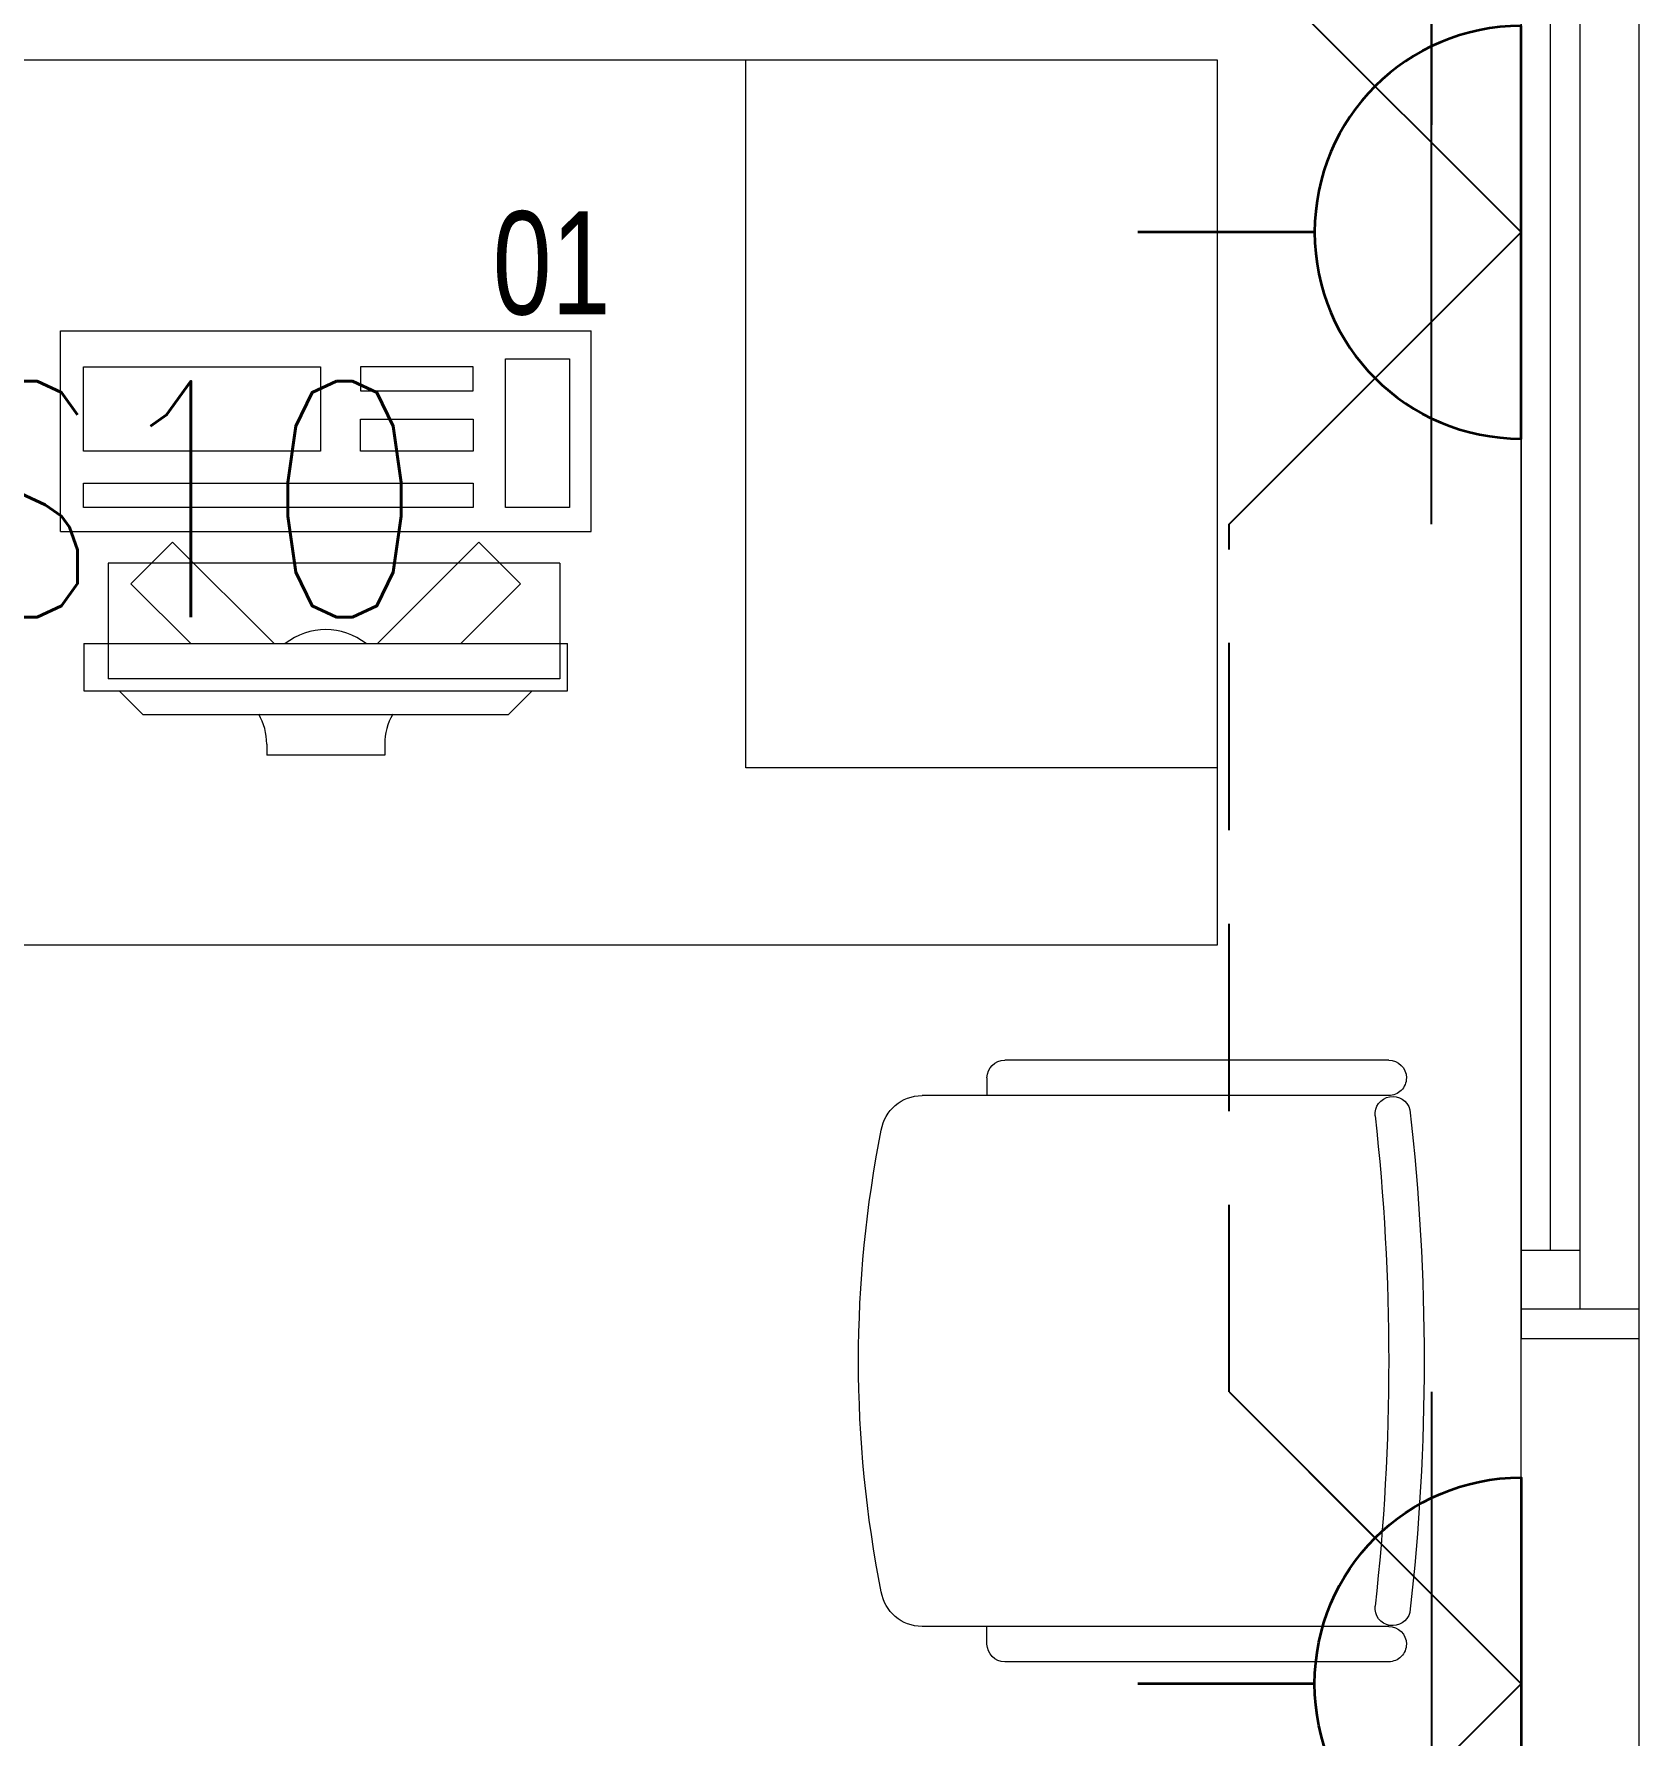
# Model space of a CAD drawing. Header units: inches. Extents: x -12418 to 57169, y -29325 to 19878.
# Drawn here: x 28189 to 29550, y -8599 to -7156 of the extents above; entities that cross this region are included whole.
import ezdxf
from ezdxf import colors
from ezdxf.entities.mleader import LeaderData, LeaderLine
from ezdxf.enums import TextEntityAlignment as Align
from ezdxf.math import Vec2, Vec3

# ---------------------------------------------------------------- set-up
doc = ezdxf.new("R2010")
doc.units = ezdxf.units.IN
doc.header["$LTSCALE"] = 25
doc.header["$MEASUREMENT"] = 0
for name, pattern in [('00-Ground Floor$0$HIDDEN', [9.525, 6.35, -3.175]), ('DASHDOT', [25.4, 12.7, -6.35, 0, -6.35]), ('HIDDEN', [9.525, 6.35, -3.175])]:
    doc.linetypes.add(name, pattern=pattern)
doc.layers.get('0').update_dxf_attribs({"color": 8})
doc.layers.get('Defpoints').update_dxf_attribs({"color": 8})
for name, color, linetype, lineweight in [('00-Ground Floor$0$72_EGR_EQP_TAG', 142, 'Continuous', 5), ('00-Ground Floor$0$Aluminum', 251, 'Continuous', 5), ('00-Ground Floor$0$LOADING', 253, 'Continuous', 5), ('00-Ground Floor$0$Walls', 251, 'Continuous', 5), ('E-LITE-CIRC', 6, 'Continuous', 25), ('E-LITE-CLNG-CNDT', 6, 'DASHDOT', 35), ('E-LITE-EXIT-NUMB', 6, 'Continuous', 25), ('E-POWR-FLOR-CNDT', 6, 'HIDDEN', 25), ('E-POWR-WALL @ 100', 4, 'Continuous', 35)]:
    doc.layers.add(name, color=color, linetype=linetype, lineweight=lineweight)
doc.styles.add('00-Ground Floor$0$X3G_ENTITY_257CFD', font='swisscl.ttf', dxfattribs={"height": 200})
doc.styles.add('DC_Simplex', font='SIMPLEX.shx', dxfattribs={"width": 0.7})

# ---------------------------------------------------------------- blocks, each defined once
blk = doc.blocks.new('00-Ground Floor$0$GF21043-P')
at = {"color": 0}
for p, q in [((0.8, 0.75), (-0.8, 0.75)), ((-0.8, 0.75), (-0.8, 0)), ((-0.8, 0), (0.8, 0))]:
    blk.add_line(p, q, dxfattribs=at)
at = {"color": 0, "linetype": '00-Ground Floor$0$HIDDEN'}
for p, q in [((-0.8, 0.6), (-0.4, 0.6)), ((-0.4, 0.6), (-0.4, 0))]:
    blk.add_line(p, q, dxfattribs=at)
blk = doc.blocks.new('00-Ground Floor$0$GF21016-P')
at = {"layer": '00-Ground Floor$0$LOADING', "extrusion": (-1.24384e-09, -1.20261e-09, -1)}
for p, q in [((0.0128, 0.0179), (0.0128, 0.4136)), ((0.4628, 0.0179), (0.4628, 0.4136)), ((-0.0022, 0.3585), (0.0128, 0.3585)), ((0.4778, 0.3585), (0.4628, 0.3585)), ((-0.0172, 0.0179), (-0.0172, 0.3435)), ((0.4928, 0.0179), (0.4928, 0.3435)), ((0.4778, 0.0029), (0.4778, 0.0029))]:
    blk.add_line(p, q, dxfattribs=at)
for centre, radius, start, end in [((-0.2378, -0.5362), 1.0036, 78.7568, 101.2432), ((-0.0478, 0.4136), 0.035, 0, 80.6557), ((-0.4278, 0.4136), 0.035, 99.3443, 180), ((0.0022, 0.3435), 0.015, 0, 90), ((-0.4778, 0.3435), 0.015, 90, 180), ((-0.0284, 0.0145), 0.015, 284.3864, 95.5209), ((-0.2378, 1.8928), 1.8749, 263.6341, 276.3659), ((-0.4471, 0.0145), 0.015, 84.4791, 255.6136), ((0.0022, 0.0179), 0.015, 270, 0), ((0.0022, 0.0179), 0.015, 180, 270), ((-0.4778, 0.0179), 0.015, 270, 0), ((-0.4778, 0.0179), 0.015, 180, 270), ((-0.2378, 1.8734), 1.8855, 263.5119, 276.4881)]:
    blk.add_arc(centre, radius, start, end, dxfattribs=at)
blk = doc.blocks.new('00-Ground Floor$0$ITCWLS1-P')
at = {"layer": '00-Ground Floor$0$LOADING'}
for p, q in [((-0.17, 0.45), (-0.17, 0)), ((-0.17, 0.45), (0, 0.45)), ((0, 0.45), (0, 0)), ((-0.2651, 0.43, 0), (-0.3051, 0.43, 0)), ((-0.3051, 0.43, 0), (-0.3051, 0.02, 0)), ((-0.2651, 0.43, 0), (-0.2651, 0.02, 0)), ((-0.1496, 0.4305), (-0.1291, 0.4305)), ((-0.1291, 0.4305), (-0.1291, 0.4089)), ((-0.197, 0.4094), (-0.295, 0.4094)), ((-0.295, 0.0264), (-0.295, 0.4094)), ((-0.197, 0.0264), (-0.197, 0.4094)), ((-0.3251, 0.38, 0), (-0.3051, 0.4, 0)), ((-0.3251, 0.38, 0), (-0.3251, 0.07, 0)), ((-0.3503, 0.275), (-0.3596, 0.275)), ((-0.3596, 0.175), (-0.3596, 0.275)), ((-0.3503, 0.175), (-0.3596, 0.175)), ((-0.3251, 0.07, 0), (-0.3051, 0.05, 0)), ((-0.3051, 0.02, 0), (-0.2651, 0.02, 0)), ((-0.197, 0.0264), (-0.295, 0.0264)), ((-0.17, 0), (0, 0))]:
    blk.add_line(p, q, dxfattribs=at)
at = {"layer": '00-Ground Floor$0$LOADING', "extrusion": (2.48281e-10, 3.18408e-10, -1)}
for p, q in [((-0.2651, 0.3395), (-0.2144, 0.3902)), ((-0.1791, 0.3548), (-0.2144, 0.3902)), ((-0.2651, 0.2688), (-0.1791, 0.3548))]:
    blk.add_line(p, q, dxfattribs=at)
at = {"layer": '00-Ground Floor$0$LOADING', "extrusion": (2.48281e-10, -3.18408e-10, -1)}
for p, q in [((-0.2651, 0.1812), (-0.1791, 0.0952)), ((-0.2651, 0.1105), (-0.2144, 0.0598)), ((-0.1791, 0.0952), (-0.2144, 0.0598))]:
    blk.add_line(p, q, dxfattribs=at)
at = {"layer": '00-Ground Floor$0$LOADING'}
for points in [[(-0.1291, 0.4089), (-0.1291, 0.1), (-0.1496, 0.1), (-0.1496, 0.4305)], [(-0.1496, 0.1), (-0.1496, 0.1), (-0.1496, 0.1), (-0.1496, 0.1), (-0.1496, 0.1), (-0.1496, 0.1), (-0.1496, 0.1), (-0.1496, 0.1), (-0.1496, 0.1)], [(-0.1496, 0.1), (-0.1496, 0.1), (-0.1496, 0.1), (-0.1496, 0.1), (-0.1496, 0.1), (-0.1496, 0.1), (-0.1496, 0.1), (-0.1496, 0.1), (-0.1496, 0.1), (-0.1496, 0.1), (-0.1496, 0.1), (-0.1496, 0.1), (-0.1496, 0.1), (-0.1496, 0.1), (-0.1496, 0.1), (-0.1496, 0.1), (-0.1496, 0.1), (-0.1496, 0.1)], [(-0.1496, 0.1), (-0.1496, 0.1), (-0.1496, 0.1), (-0.1496, 0.1), (-0.1496, 0.1), (-0.1496, 0.1), (-0.1496, 0.1), (-0.1496, 0.1), (-0.1496, 0.1), (-0.1496, 0.1)], [(-0.1496, 0.1), (-0.1496, 0.1), (-0.1496, 0.1), (-0.1496, 0.1), (-0.1496, 0.1), (-0.1496, 0.1), (-0.1496, 0.1)], [(-0.1496, 0.1), (-0.1496, 0.1), (-0.1496, 0.1), (-0.1496, 0.1), (-0.1496, 0.1), (-0.1496, 0.1), (-0.1496, 0.1), (-0.1496, 0.1), (-0.1496, 0.1), (-0.1496, 0.1)], [(-0.1496, 0.1), (-0.1496, 0.1), (-0.1496, 0.1), (-0.1496, 0.1), (-0.1496, 0.1), (-0.1496, 0.1), (-0.1496, 0.1), (-0.1496, 0.1), (-0.1496, 0.1), (-0.1496, 0.1), (-0.1496, 0.1), (-0.1496, 0.1), (-0.1496, 0.1), (-0.1496, 0.1), (-0.1496, 0.1)], [(-0.1496, 0.1), (-0.1496, 0.1), (-0.1496, 0.1), (-0.1496, 0.1), (-0.1496, 0.1), (-0.1496, 0.1), (-0.1496, 0.1), (-0.1496, 0.1), (-0.1496, 0.1), (-0.1496, 0.1)], [(-0.1496, 0.1), (-0.1496, 0.1), (-0.1496, 0.1), (-0.1496, 0.1), (-0.1496, 0.1), (-0.1496, 0.1), (-0.1496, 0.1), (-0.1496, 0.1), (-0.1496, 0.1), (-0.1496, 0.1)], [(-0.1496, 0.1), (-0.1496, 0.1), (-0.1496, 0.1), (-0.1496, 0.1), (-0.1496, 0.1), (-0.1496, 0.1), (-0.1496, 0.1), (-0.1496, 0.1), (-0.1496, 0.1), (-0.1496, 0.1), (-0.1496, 0.1), (-0.1496, 0.1), (-0.1496, 0.1), (-0.1496, 0.1), (-0.1496, 0.1), (-0.1496, 0.1), (-0.1496, 0.1), (-0.1496, 0.1), (-0.1496, 0.1), (-0.1496, 0.1), (-0.1496, 0.1), (-0.1496, 0.1), (-0.1496, 0.1), (-0.1496, 0.1), (-0.1496, 0.1), (-0.1496, 0.1), (-0.1496, 0.1), (-0.1496, 0.1), (-0.1496, 0.1), (-0.1496, 0.1), (-0.1496, 0.1), (-0.1496, 0.1), (-0.1496, 0.1), (-0.1496, 0.1), (-0.1496, 0.1), (-0.1496, 0.1), (-0.1496, 0.1), (-0.1496, 0.1), (-0.1496, 0.1), (-0.1496, 0.1), (-0.1496, 0.1), (-0.1496, 0.1), (-0.1496, 0.1), (-0.1496, 0.1), (-0.1496, 0.1), (-0.1496, 0.1), (-0.1496, 0.1), (-0.1496, 0.1), (-0.1496, 0.1), (-0.1496, 0.1), (-0.1496, 0.1), (-0.1496, 0.1), (-0.1496, 0.1), (-0.1496, 0.1)], [(-0.1496, 0.1), (-0.1496, 0.1), (-0.1496, 0.1), (-0.1496, 0.1), (-0.1496, 0.1), (-0.1496, 0.1), (-0.1496, 0.1), (-0.1496, 0.1), (-0.1496, 0.1), (-0.1496, 0.1), (-0.1496, 0.1), (-0.1496, 0.1), (-0.1496, 0.1), (-0.1496, 0.1), (-0.1496, 0.1), (-0.1496, 0.1), (-0.1496, 0.1), (-0.1496, 0.1), (-0.1496, 0.1), (-0.1496, 0.1), (-0.1496, 0.1), (-0.1496, 0.1), (-0.1496, 0.1), (-0.1496, 0.1), (-0.1496, 0.1), (-0.1496, 0.1), (-0.1496, 0.1), (-0.1496, 0.1), (-0.1496, 0.1), (-0.1496, 0.1), (-0.1496, 0.1), (-0.1496, 0.1), (-0.1496, 0.1), (-0.1496, 0.1), (-0.1496, 0.1), (-0.1496, 0.1), (-0.1496, 0.1), (-0.1496, 0.1), (-0.1496, 0.1), (-0.1496, 0.1), (-0.1496, 0.1), (-0.1496, 0.1), (-0.1496, 0.1), (-0.1496, 0.1), (-0.1496, 0.1), (-0.1496, 0.1), (-0.1496, 0.1), (-0.1496, 0.1), (-0.1496, 0.1), (-0.1496, 0.1), (-0.1496, 0.1), (-0.1496, 0.1), (-0.1496, 0.1), (-0.1496, 0.1), (-0.1496, 0.1), (-0.1496, 0.1), (-0.1496, 0.1), (-0.1496, 0.1), (-0.1496, 0.1), (-0.1496, 0.1), (-0.1496, 0.1), (-0.1496, 0.1), (-0.1496, 0.1), (-0.1496, 0.1), (-0.1496, 0.1), (-0.1496, 0.1), (-0.1496, 0.1), (-0.1496, 0.1), (-0.1496, 0.1), (-0.1496, 0.1), (-0.1496, 0.1), (-0.1496, 0.1), (-0.1496, 0.1), (-0.1496, 0.1), (-0.1496, 0.1), (-0.1496, 0.1), (-0.1496, 0.1), (-0.1496, 0.1), (-0.1496, 0.1), (-0.1496, 0.1), (-0.1496, 0.1), (-0.1496, 0.1), (-0.1496, 0.1), (-0.1496, 0.1), (-0.1496, 0.1), (-0.1496, 0.1), (-0.1496, 0.1), (-0.1496, 0.1), (-0.1496, 0.1)], [(-0.1496, 0.1), (-0.1496, 0.1), (-0.1496, 0.1), (-0.1496, 0.1), (-0.1496, 0.1), (-0.1496, 0.1), (-0.1496, 0.1), (-0.1496, 0.1), (-0.1496, 0.1), (-0.1496, 0.1), (-0.1496, 0.1), (-0.1496, 0.1)], [(-0.1496, 0.1), (-0.1496, 0.1), (-0.1496, 0.1), (-0.1496, 0.1), (-0.1496, 0.1), (-0.1496, 0.1), (-0.1496, 0.1)], [(-0.1496, 0.1), (-0.1496, 0.1), (-0.1496, 0.1), (-0.1496, 0.1), (-0.1496, 0.1), (-0.1496, 0.1), (-0.1496, 0.1), (-0.1496, 0.1), (-0.1496, 0.1), (-0.1496, 0.1), (-0.1496, 0.1), (-0.1496, 0.1), (-0.1496, 0.1), (-0.1496, 0.1), (-0.1496, 0.1), (-0.1496, 0.1), (-0.1496, 0.1)], [(-0.1496, 0.1), (-0.1496, 0.1), (-0.1496, 0.1), (-0.1496, 0.1), (-0.1496, 0.1), (-0.1496, 0.1), (-0.1496, 0.1), (-0.1496, 0.1), (-0.1496, 0.1), (-0.1496, 0.1), (-0.1496, 0.1), (-0.1496, 0.1), (-0.1496, 0.1), (-0.1496, 0.1), (-0.1496, 0.1), (-0.1496, 0.1), (-0.1496, 0.1), (-0.1496, 0.1), (-0.1496, 0.1), (-0.1496, 0.1), (-0.1496, 0.1), (-0.1496, 0.1), (-0.1496, 0.1), (-0.1496, 0.1), (-0.1496, 0.1), (-0.1496, 0.1), (-0.1496, 0.1), (-0.1496, 0.1), (-0.1496, 0.1), (-0.1496, 0.1), (-0.1496, 0.1), (-0.1496, 0.1), (-0.1496, 0.1), (-0.1496, 0.1), (-0.1496, 0.1), (-0.1496, 0.1), (-0.1496, 0.1), (-0.1496, 0.1), (-0.1496, 0.1), (-0.1496, 0.1), (-0.1496, 0.1), (-0.1496, 0.1), (-0.1496, 0.1), (-0.1496, 0.1), (-0.1496, 0.1), (-0.1496, 0.1), (-0.1496, 0.1), (-0.1496, 0.1), (-0.1496, 0.1), (-0.1496, 0.1), (-0.1496, 0.1), (-0.1496, 0.1), (-0.1496, 0.1), (-0.1496, 0.1), (-0.1496, 0.1), (-0.1496, 0.1), (-0.1496, 0.1), (-0.1496, 0.1), (-0.1496, 0.1), (-0.1496, 0.1), (-0.1496, 0.1), (-0.1496, 0.1), (-0.1496, 0.1), (-0.1496, 0.1), (-0.1496, 0.1), (-0.1496, 0.1), (-0.1496, 0.1), (-0.1496, 0.1), (-0.1496, 0.1), (-0.1496, 0.1), (-0.1496, 0.1), (-0.1496, 0.1), (-0.1496, 0.1), (-0.1496, 0.1), (-0.1496, 0.1), (-0.1496, 0.1), (-0.1496, 0.1), (-0.1496, 0.1), (-0.1496, 0.1), (-0.1496, 0.1), (-0.1496, 0.1), (-0.1496, 0.1), (-0.1496, 0.1), (-0.1496, 0.1), (-0.1496, 0.1), (-0.1496, 0.1), (-0.1496, 0.1), (-0.1496, 0.1), (-0.1496, 0.1), (-0.1496, 0.1), (-0.1496, 0.1), (-0.1496, 0.1), (-0.1496, 0.1), (-0.1496, 0.1), (-0.1496, 0.1), (-0.1496, 0.1), (-0.1496, 0.1), (-0.1496, 0.1), (-0.1496, 0.1), (-0.1496, 0.1), (-0.1496, 0.1), (-0.1496, 0.1), (-0.1496, 0.1), (-0.1496, 0.1), (-0.1496, 0.1), (-0.1496, 0.1), (-0.1496, 0.1), (-0.1496, 0.1), (-0.1496, 0.1), (-0.1496, 0.1), (-0.1496, 0.1)], [(-0.1496, 0.1), (-0.1496, 0.1), (-0.1496, 0.1), (-0.1496, 0.1), (-0.1496, 0.1), (-0.1496, 0.1), (-0.1496, 0.1), (-0.1496, 0.1)]]:
    blk.add_lwpolyline(points, dxfattribs=at)
for points in [[(-0.1019, 0.4305), (-0.0304, 0.4305), (-0.0304, 0.2294), (-0.1019, 0.2294)], [(-0.1019, 0.1954), (-0.0747, 0.1954), (-0.0747, 0.1), (-0.1019, 0.1)], [(-0.0304, 0.1954), (-0.0508, 0.1954), (-0.0508, 0.1), (-0.0304, 0.1)], [(-0.1496, 0.1), (-0.1496, 0.1), (-0.1496, 0.1), (-0.1496, 0.1), (-0.1496, 0.1), (-0.1496, 0.1), (-0.1496, 0.1), (-0.1496, 0.1), (-0.1496, 0.1), (-0.1496, 0.1), (-0.1496, 0.1), (-0.1496, 0.1), (-0.1496, 0.1), (-0.1496, 0.1), (-0.1496, 0.1), (-0.1496, 0.1), (-0.1496, 0.1), (-0.1496, 0.1), (-0.1496, 0.1), (-0.1496, 0.1), (-0.1496, 0.1), (-0.1496, 0.1), (-0.1496, 0.1), (-0.1496, 0.1), (-0.1496, 0.1), (-0.1496, 0.1), (-0.1496, 0.1), (-0.1496, 0.1), (-0.1496, 0.1), (-0.1496, 0.1), (-0.1496, 0.1), (-0.1496, 0.1), (-0.1496, 0.1), (-0.1496, 0.1), (-0.1496, 0.1), (-0.1496, 0.1), (-0.1496, 0.1), (-0.1496, 0.1), (-0.1496, 0.1), (-0.1496, 0.1), (-0.1496, 0.1), (-0.1496, 0.1), (-0.1496, 0.1), (-0.1496, 0.1), (-0.1496, 0.1), (-0.1496, 0.1), (-0.1496, 0.1), (-0.1496, 0.1), (-0.1496, 0.1), (-0.1496, 0.1), (-0.1496, 0.1), (-0.1496, 0.1), (-0.1496, 0.1), (-0.1496, 0.1), (-0.1496, 0.1), (-0.1496, 0.1), (-0.1496, 0.1), (-0.1496, 0.1), (-0.1496, 0.1), (-0.1496, 0.1), (-0.1496, 0.1), (-0.1496, 0.1), (-0.1496, 0.1), (-0.1496, 0.1), (-0.1496, 0.1), (-0.1496, 0.1), (-0.1496, 0.1), (-0.1496, 0.1), (-0.1496, 0.1), (-0.1496, 0.1), (-0.1496, 0.1), (-0.1496, 0.1), (-0.1496, 0.1), (-0.1496, 0.1), (-0.1496, 0.1), (-0.1496, 0.1), (-0.1496, 0.1), (-0.1496, 0.1), (-0.1496, 0.1), (-0.1496, 0.1), (-0.1496, 0.1), (-0.1496, 0.1), (-0.1496, 0.1), (-0.1496, 0.1), (-0.1496, 0.1), (-0.1496, 0.1), (-0.1496, 0.1), (-0.1496, 0.1), (-0.1496, 0.1), (-0.1496, 0.1), (-0.1496, 0.1), (-0.1496, 0.1), (-0.1496, 0.1), (-0.1496, 0.1), (-0.1496, 0.1), (-0.1496, 0.1), (-0.1496, 0.1), (-0.1496, 0.1), (-0.1496, 0.1), (-0.1496, 0.1), (-0.1496, 0.1), (-0.1496, 0.1), (-0.1496, 0.1), (-0.1496, 0.1), (-0.1496, 0.1), (-0.1496, 0.1), (-0.1496, 0.1), (-0.1496, 0.1), (-0.1496, 0.1), (-0.1496, 0.1), (-0.1496, 0.1), (-0.1496, 0.1), (-0.1496, 0.1), (-0.1496, 0.1), (-0.1496, 0.1), (-0.1496, 0.1), (-0.1496, 0.1), (-0.1496, 0.1), (-0.1496, 0.1), (-0.1496, 0.1), (-0.1496, 0.1), (-0.1496, 0.1), (-0.1496, 0.1), (-0.1496, 0.1), (-0.1496, 0.1), (-0.1496, 0.1), (-0.1496, 0.1), (-0.1496, 0.1), (-0.1496, 0.1), (-0.1496, 0.1), (-0.1496, 0.1), (-0.1496, 0.1), (-0.1496, 0.1), (-0.1496, 0.1), (-0.1496, 0.1), (-0.1496, 0.1), (-0.1496, 0.1), (-0.1496, 0.1), (-0.1496, 0.1), (-0.1496, 0.1), (-0.1496, 0.1), (-0.1496, 0.1), (-0.1496, 0.1), (-0.1496, 0.1), (-0.1496, 0.1), (-0.1496, 0.1), (-0.1496, 0.1), (-0.1496, 0.1), (-0.1496, 0.1), (-0.1496, 0.1), (-0.1496, 0.1), (-0.1496, 0.1), (-0.1496, 0.1), (-0.1496, 0.1), (-0.1496, 0.1), (-0.1496, 0.1), (-0.1496, 0.1), (-0.1496, 0.1), (-0.1496, 0.1), (-0.1496, 0.1), (-0.1496, 0.1), (-0.1496, 0.1), (-0.1496, 0.1), (-0.1496, 0.1), (-0.1496, 0.1), (-0.1496, 0.1), (-0.1496, 0.1), (-0.1496, 0.1), (-0.1496, 0.1), (-0.1496, 0.1), (-0.1496, 0.1), (-0.1496, 0.1), (-0.1496, 0.1), (-0.1496, 0.1), (-0.1496, 0.1), (-0.1496, 0.1), (-0.1496, 0.1), (-0.1496, 0.1), (-0.1496, 0.1), (-0.1496, 0.1), (-0.1496, 0.1), (-0.1496, 0.1), (-0.1496, 0.1), (-0.1496, 0.1), (-0.1496, 0.1), (-0.1496, 0.1), (-0.1496, 0.1), (-0.1496, 0.1), (-0.1496, 0.1), (-0.1496, 0.1), (-0.1496, 0.1), (-0.1496, 0.1), (-0.1496, 0.1), (-0.1496, 0.1), (-0.1496, 0.1), (-0.1496, 0.1), (-0.1496, 0.1), (-0.1496, 0.1), (-0.1496, 0.1), (-0.1496, 0.1), (-0.1496, 0.1), (-0.1496, 0.1), (-0.1496, 0.1), (-0.1496, 0.1), (-0.1496, 0.1), (-0.1496, 0.1), (-0.1496, 0.1), (-0.1496, 0.1), (-0.1496, 0.1), (-0.1496, 0.1), (-0.1496, 0.1), (-0.1496, 0.1), (-0.1496, 0.1), (-0.1496, 0.1), (-0.1496, 0.1), (-0.1496, 0.1), (-0.1496, 0.1), (-0.1496, 0.1), (-0.1496, 0.1), (-0.1496, 0.1), (-0.1496, 0.1), (-0.1496, 0.1), (-0.1496, 0.1), (-0.1496, 0.1), (-0.1496, 0.1), (-0.1496, 0.1), (-0.1496, 0.1), (-0.1496, 0.1), (-0.1496, 0.1), (-0.1496, 0.1), (-0.1496, 0.1), (-0.1496, 0.1), (-0.1496, 0.1), (-0.1496, 0.1), (-0.1496, 0.1), (-0.1496, 0.1), (-0.1496, 0.1), (-0.1496, 0.1), (-0.1496, 0.1), (-0.1496, 0.1), (-0.1496, 0.1), (-0.1496, 0.1), (-0.1496, 0.1), (-0.1496, 0.1), (-0.1496, 0.1), (-0.1496, 0.1), (-0.1496, 0.1), (-0.1496, 0.1), (-0.1496, 0.1), (-0.1496, 0.1), (-0.1496, 0.1), (-0.1496, 0.1), (-0.1496, 0.1), (-0.1496, 0.1), (-0.1496, 0.1), (-0.1496, 0.1), (-0.1496, 0.1), (-0.1496, 0.1), (-0.1496, 0.1), (-0.1496, 0.1), (-0.1496, 0.1), (-0.1496, 0.1), (-0.1496, 0.1), (-0.1496, 0.1), (-0.1496, 0.1), (-0.1496, 0.1), (-0.1496, 0.1), (-0.1496, 0.1), (-0.1496, 0.1), (-0.1496, 0.1), (-0.1496, 0.1), (-0.1496, 0.1), (-0.1496, 0.1), (-0.1496, 0.1), (-0.1496, 0.1), (-0.1496, 0.1), (-0.1496, 0.1)], [(-0.1496, 0.1), (-0.1496, 0.1), (-0.1496, 0.1), (-0.1496, 0.1), (-0.1496, 0.1), (-0.1496, 0.1), (-0.1496, 0.1), (-0.1496, 0.1), (-0.1496, 0.1), (-0.1496, 0.1), (-0.1496, 0.1), (-0.1496, 0.1), (-0.1496, 0.1), (-0.1496, 0.1), (-0.1496, 0.1), (-0.1496, 0.1), (-0.1496, 0.1), (-0.1496, 0.1), (-0.1496, 0.1), (-0.1496, 0.1), (-0.1496, 0.1), (-0.1496, 0.1), (-0.1496, 0.1), (-0.1496, 0.1), (-0.1496, 0.1), (-0.1496, 0.1), (-0.1496, 0.1), (-0.1496, 0.1), (-0.1496, 0.1), (-0.1496, 0.1), (-0.1496, 0.1), (-0.1496, 0.1), (-0.1496, 0.1), (-0.1496, 0.1), (-0.1496, 0.1), (-0.1496, 0.1), (-0.1496, 0.1), (-0.1496, 0.1), (-0.1496, 0.1), (-0.1496, 0.1), (-0.1496, 0.1), (-0.1496, 0.1), (-0.1496, 0.1), (-0.1496, 0.1), (-0.1496, 0.1), (-0.1496, 0.1), (-0.1496, 0.1), (-0.1496, 0.1), (-0.1496, 0.1), (-0.1496, 0.1), (-0.1496, 0.1), (-0.1496, 0.1), (-0.1496, 0.1), (-0.1496, 0.1), (-0.1496, 0.1), (-0.1496, 0.1), (-0.1496, 0.1), (-0.1496, 0.1), (-0.1496, 0.1), (-0.1496, 0.1), (-0.1496, 0.1), (-0.1496, 0.1), (-0.1496, 0.1), (-0.1496, 0.1), (-0.1496, 0.1), (-0.1496, 0.1), (-0.1496, 0.1), (-0.1496, 0.1), (-0.1496, 0.1), (-0.1496, 0.1), (-0.1496, 0.1), (-0.1496, 0.1), (-0.1496, 0.1), (-0.1496, 0.1), (-0.1496, 0.1), (-0.1496, 0.1), (-0.1496, 0.1), (-0.1496, 0.1), (-0.1496, 0.1), (-0.1496, 0.1), (-0.1496, 0.1), (-0.1496, 0.1), (-0.1496, 0.1), (-0.1496, 0.1), (-0.1496, 0.1), (-0.1496, 0.1), (-0.1496, 0.1), (-0.1496, 0.1), (-0.1496, 0.1), (-0.1496, 0.1), (-0.1496, 0.1), (-0.1496, 0.1), (-0.1496, 0.1), (-0.1496, 0.1), (-0.1496, 0.1), (-0.1496, 0.1), (-0.1496, 0.1), (-0.1496, 0.1), (-0.1496, 0.1), (-0.1496, 0.1), (-0.1496, 0.1), (-0.1496, 0.1), (-0.1496, 0.1), (-0.1496, 0.1), (-0.1496, 0.1), (-0.1496, 0.1), (-0.1496, 0.1), (-0.1496, 0.1), (-0.1496, 0.1), (-0.1496, 0.1), (-0.1496, 0.1), (-0.1496, 0.1), (-0.1496, 0.1), (-0.1496, 0.1), (-0.1496, 0.1), (-0.1496, 0.1), (-0.1496, 0.1), (-0.1496, 0.1), (-0.1496, 0.1), (-0.1496, 0.1), (-0.1496, 0.1), (-0.1496, 0.1), (-0.1496, 0.1), (-0.1496, 0.1), (-0.1496, 0.1), (-0.1496, 0.1), (-0.1496, 0.1), (-0.1496, 0.1), (-0.1496, 0.1), (-0.1496, 0.1), (-0.1496, 0.1), (-0.1496, 0.1), (-0.1496, 0.1), (-0.1496, 0.1), (-0.1496, 0.1), (-0.1496, 0.1), (-0.1496, 0.1), (-0.1496, 0.1), (-0.1496, 0.1), (-0.1496, 0.1), (-0.1496, 0.1), (-0.1496, 0.1), (-0.1496, 0.1), (-0.1496, 0.1), (-0.1496, 0.1), (-0.1496, 0.1), (-0.1496, 0.1), (-0.1496, 0.1), (-0.1496, 0.1), (-0.1496, 0.1), (-0.1496, 0.1), (-0.1496, 0.1), (-0.1496, 0.1), (-0.1496, 0.1), (-0.1496, 0.1), (-0.1496, 0.1), (-0.1496, 0.1), (-0.1496, 0.1), (-0.1496, 0.1), (-0.1496, 0.1), (-0.1496, 0.1), (-0.1496, 0.1), (-0.1496, 0.1), (-0.1496, 0.1), (-0.1496, 0.1), (-0.1496, 0.1), (-0.1496, 0.1), (-0.1496, 0.1), (-0.1496, 0.1), (-0.1496, 0.1), (-0.1496, 0.1), (-0.1496, 0.1), (-0.1496, 0.1), (-0.1496, 0.1), (-0.1496, 0.1), (-0.1496, 0.1), (-0.1496, 0.1), (-0.1496, 0.1), (-0.1496, 0.1), (-0.1496, 0.1), (-0.1496, 0.1), (-0.1496, 0.1), (-0.1496, 0.1), (-0.1496, 0.1), (-0.1496, 0.1), (-0.1496, 0.1), (-0.1496, 0.1), (-0.1496, 0.1), (-0.1496, 0.1), (-0.1496, 0.1), (-0.1496, 0.1), (-0.1496, 0.1), (-0.1496, 0.1), (-0.1496, 0.1), (-0.1496, 0.1), (-0.1496, 0.1), (-0.1496, 0.1), (-0.1496, 0.1), (-0.1496, 0.1), (-0.1496, 0.1), (-0.1496, 0.1), (-0.1496, 0.1), (-0.1496, 0.1), (-0.1496, 0.1), (-0.1496, 0.1), (-0.1496, 0.1), (-0.1496, 0.1), (-0.1496, 0.1), (-0.1496, 0.1), (-0.1496, 0.1), (-0.1496, 0.1), (-0.1496, 0.1), (-0.1496, 0.1), (-0.1496, 0.1)], [(-0.1496, 0.1), (-0.1496, 0.1), (-0.1496, 0.1), (-0.1496, 0.1), (-0.1496, 0.1), (-0.1496, 0.1), (-0.1496, 0.1), (-0.1496, 0.1), (-0.1496, 0.1), (-0.1496, 0.1), (-0.1496, 0.1), (-0.1496, 0.1), (-0.1496, 0.1), (-0.1496, 0.1), (-0.1496, 0.1), (-0.1496, 0.1), (-0.1496, 0.1), (-0.1496, 0.1), (-0.1496, 0.1), (-0.1496, 0.1), (-0.1496, 0.1), (-0.1496, 0.1), (-0.1496, 0.1), (-0.1496, 0.1), (-0.1496, 0.1), (-0.1496, 0.1), (-0.1496, 0.1), (-0.1496, 0.1), (-0.1496, 0.1), (-0.1496, 0.1), (-0.1496, 0.1), (-0.1496, 0.1), (-0.1496, 0.1), (-0.1496, 0.1), (-0.1496, 0.1), (-0.1496, 0.1), (-0.1496, 0.1), (-0.1496, 0.1), (-0.1496, 0.1), (-0.1496, 0.1), (-0.1496, 0.1), (-0.1496, 0.1), (-0.1496, 0.1), (-0.1496, 0.1), (-0.1496, 0.1), (-0.1496, 0.1), (-0.1496, 0.1), (-0.1496, 0.1), (-0.1496, 0.1), (-0.1496, 0.1), (-0.1496, 0.1), (-0.1496, 0.1), (-0.1496, 0.1), (-0.1496, 0.1), (-0.1496, 0.1), (-0.1496, 0.1), (-0.1496, 0.1), (-0.1496, 0.1), (-0.1496, 0.1), (-0.1496, 0.1), (-0.1496, 0.1), (-0.1496, 0.1), (-0.1496, 0.1), (-0.1496, 0.1), (-0.1496, 0.1), (-0.1496, 0.1), (-0.1496, 0.1), (-0.1496, 0.1), (-0.1496, 0.1), (-0.1496, 0.1), (-0.1496, 0.1), (-0.1496, 0.1), (-0.1496, 0.1), (-0.1496, 0.1), (-0.1496, 0.1), (-0.1496, 0.1), (-0.1496, 0.1), (-0.1496, 0.1), (-0.1496, 0.1), (-0.1496, 0.1), (-0.1496, 0.1), (-0.1496, 0.1), (-0.1496, 0.1), (-0.1496, 0.1), (-0.1496, 0.1), (-0.1496, 0.1), (-0.1496, 0.1), (-0.1496, 0.1), (-0.1496, 0.1), (-0.1496, 0.1), (-0.1496, 0.1), (-0.1496, 0.1), (-0.1496, 0.1), (-0.1496, 0.1), (-0.1496, 0.1), (-0.1496, 0.1), (-0.1496, 0.1), (-0.1496, 0.1), (-0.1496, 0.1), (-0.1496, 0.1), (-0.1496, 0.1), (-0.1496, 0.1), (-0.1496, 0.1), (-0.1496, 0.1), (-0.1496, 0.1), (-0.1496, 0.1), (-0.1496, 0.1), (-0.1496, 0.1), (-0.1496, 0.1), (-0.1496, 0.1), (-0.1496, 0.1), (-0.1496, 0.1), (-0.1496, 0.1), (-0.1496, 0.1), (-0.1496, 0.1), (-0.1496, 0.1), (-0.1496, 0.1), (-0.1496, 0.1), (-0.1496, 0.1), (-0.1496, 0.1), (-0.1496, 0.1), (-0.1496, 0.1), (-0.1496, 0.1), (-0.1496, 0.1), (-0.1496, 0.1), (-0.1496, 0.1), (-0.1496, 0.1), (-0.1496, 0.1), (-0.1496, 0.1), (-0.1496, 0.1), (-0.1496, 0.1), (-0.1496, 0.1), (-0.1496, 0.1), (-0.1496, 0.1), (-0.1496, 0.1), (-0.1496, 0.1), (-0.1496, 0.1), (-0.1496, 0.1), (-0.1496, 0.1), (-0.1496, 0.1), (-0.1496, 0.1), (-0.1496, 0.1), (-0.1496, 0.1), (-0.1496, 0.1), (-0.1496, 0.1), (-0.1496, 0.1), (-0.1496, 0.1), (-0.1496, 0.1), (-0.1496, 0.1), (-0.1496, 0.1), (-0.1496, 0.1), (-0.1496, 0.1), (-0.1496, 0.1), (-0.1496, 0.1), (-0.1496, 0.1), (-0.1496, 0.1), (-0.1496, 0.1), (-0.1496, 0.1), (-0.1496, 0.1), (-0.1496, 0.1), (-0.1496, 0.1), (-0.1496, 0.1), (-0.1496, 0.1), (-0.1496, 0.1), (-0.1496, 0.1), (-0.1496, 0.1), (-0.1496, 0.1), (-0.1496, 0.1), (-0.1496, 0.1), (-0.1496, 0.1), (-0.1496, 0.1), (-0.1496, 0.1), (-0.1496, 0.1), (-0.1496, 0.1), (-0.1496, 0.1), (-0.1496, 0.1), (-0.1496, 0.1), (-0.1496, 0.1), (-0.1496, 0.1), (-0.1496, 0.1), (-0.1496, 0.1), (-0.1496, 0.1), (-0.1496, 0.1), (-0.1496, 0.1), (-0.1496, 0.1), (-0.1496, 0.1), (-0.1496, 0.1), (-0.1496, 0.1), (-0.1496, 0.1), (-0.1496, 0.1), (-0.1496, 0.1), (-0.1496, 0.1), (-0.1496, 0.1), (-0.1496, 0.1), (-0.1496, 0.1), (-0.1496, 0.1), (-0.1496, 0.1), (-0.1496, 0.1), (-0.1496, 0.1), (-0.1496, 0.1), (-0.1496, 0.1), (-0.1496, 0.1), (-0.1496, 0.1), (-0.1496, 0.1), (-0.1496, 0.1), (-0.1496, 0.1), (-0.1496, 0.1), (-0.1496, 0.1), (-0.1496, 0.1), (-0.1496, 0.1), (-0.1496, 0.1), (-0.1496, 0.1), (-0.1496, 0.1), (-0.1496, 0.1), (-0.1496, 0.1), (-0.1496, 0.1), (-0.1496, 0.1), (-0.1496, 0.1), (-0.1496, 0.1)], [(-0.1496, 0.0727), (-0.0236, 0.0727), (-0.0236, 0.0182), (-0.1496, 0.0182)]]:
    blk.add_lwpolyline(points, close=True, dxfattribs=at)
for centre, radius, start, end in [((-0.3503, 0.325), 0.05, 270, 300.3093), ((-0.3089, 0.225), 0.0556, 321.9431, 38.0569), ((-0.3503, 0.125), 0.05, 59.6907, 90)]:
    blk.add_arc(centre, radius, start, end, dxfattribs=at)
blk = doc.blocks.new('00-Ground Floor$0$A$C37be4daf')
at = {"layer": '00-Ground Floor$0$Aluminum'}
for p, q in [((1416, 598.2), (216, 598.2)), ((241, 498.2), (241, 598.2)), ((291, 548.2), (291, 598.2)), ((1341, 548.2), (1341, 598.2)), ((1391, 498.2), (1391, 598.2)), ((291, 573.2), (1341, 573.2)), ((1391, 548.2), (241, 548.2)), ((1416, 498.2), (216, 498.2))]:
    blk.add_line(p, q, dxfattribs=at)
at = {"layer": '00-Ground Floor$0$Walls'}
for p, q in [((216, 498.2), (216, 598.2)), ((1416, 498.2), (1416, 598.2))]:
    blk.add_line(p, q, dxfattribs=at)
blk = doc.blocks.new('00-Ground Floor')
at = {"layer": '00-Ground Floor$0$Walls'}
for p, q in [((29549.5, -6347.4, 0), (29549.5, -8877.4, 0)), ((29449.5, -8877.4, 0), (29449.5, -6447.4, 0))]:
    blk.add_line(p, q, dxfattribs=at)
at = {"rotation": 90}
blk.add_blockref('00-Ground Floor$0$A$C37be4daf', (30047.7, -8478.4, 0), dxfattribs=at)
at = {"layer": '00-Ground Floor$0$LOADING', "extrusion": (2.24019e-05, 2.35417e-18, 1), "xscale": 1000, "yscale": 1000, "zscale": 1000, "rotation": 180.0000000000001}
blk.add_blockref('00-Ground Floor$0$GF21043-P', (28392.2, -7178.4, 0.6), dxfattribs=at)
at = {"layer": '00-Ground Floor$0$LOADING', "extrusion": (-1.94022e-16, 8.01373e-06, 1), "xscale": 1000.000000000005, "yscale": 1000.000000000005, "zscale": 1000.000000000005, "rotation": 90.00000000646477}
blk.add_blockref('00-Ground Floor$0$ITCWLS1-P', (28661, -7407.9, -0.1), dxfattribs=at)
at = {"layer": '00-Ground Floor$0$LOADING', "color": 1, "extrusion": (1.86519e-05, 4.75185e-05, 1), "xscale": 1000.000000000001, "yscale": 1000.000000000001, "zscale": -1000.000000000011, "rotation": 89.99997490245697}
blk.add_blockref('00-Ground Floor$0$GF21016-P', (29355.2, -8519, 0.1), dxfattribs=at)
at = {"layer": '00-Ground Floor$0$72_EGR_EQP_TAG', "insert": (28627.5, -7306.5, 0), "char_height": 87.47, "attachment_point": 2, "style": '00-Ground Floor$0$X3G_ENTITY_257CFD'}
blk.add_mtext('01', dxfattribs=at)
blk = doc.blocks.new('*U30')
blk.add_line((0, 1.75), (0, 3.25))
blk.add_lwpolyline([(1.75, 0, 1), (-1.75, 0)], format="xyb", close=True)
at = {"layer": 'Defpoints'}
for p, q in [((-2.475, 2.475), (0, 0)), ((2.475, 2.475), (0, 0)), ((-2.475, 0.758), (2.475, 0.758))]:
    blk.add_line(p, q, dxfattribs=at)
at = {"layer": 'E-LITE-EXIT-NUMB', "style": 'DC_Simplex', "width": 0.7, "flags": 8}
blk.add_attdef('TYPE', text='', height=2, rotation=360, dxfattribs=at).set_placement((-2.682, 5.238), align=Align.RIGHT)
blk.add_attdef('CIRCUIT', (2.682, 5.238), '', height=2, rotation=360, dxfattribs=at)
blk = doc.blocks.new('*U42')
blk.add_line((0, 1.75), (0, 3.25))
blk.add_lwpolyline([(1.75, 0, 1), (-1.75, 0)], format="xyb", close=True)
at = {"layer": 'Defpoints'}
for p, q in [((-2.475, 2.475), (0, 0)), ((2.475, 2.475), (0, 0)), ((-2.475, 0.758), (2.475, 0.758))]:
    blk.add_line(p, q, dxfattribs=at)
at = {"layer": 'E-LITE-EXIT-NUMB', "style": 'DC_Simplex', "width": 0.7, "flags": 8}
blk.add_attdef('TYPE', text='', height=2, rotation=360, dxfattribs=at).set_placement((-2.682, 5.238), align=Align.RIGHT)
blk.add_attdef('CIRCUIT', (2.682, 5.238), '', height=2, rotation=360, dxfattribs=at)
blk = doc.blocks.new('ARR0W')
at = {"color": 45}
blk.add_ellipse((0, 0), major_axis=(0.4, 0), ratio=0.4, dxfattribs=at)
at = {"color": 45, "ltscale": 0.5}
blk.add_solid([(-1.4, 0.167), (-0.4, 0), (-1.4, -0.167)], dxfattribs=at)

msp = doc.modelspace()

# ---------------------------------------------------------------- linework, layer by layer
at = {"layer": 'E-POWR-FLOR-CNDT', "elevation": 0}
msp.add_lwpolyline([(29169.9, -6523.2), (29298.7, -6523.2, -0.414214), (29373.7, -6598.2), (29373.7, -7248.5)], format="xyb", dxfattribs=at)
msp.add_lwpolyline([(29325.8, -8431.3), (29202, -8307.5), (29202, -7571.8), (29325.8, -7448)], dxfattribs=at)

# ---------------------------------------------------------------- block references
at = {"layer": 'E-LITE-CLNG-CNDT'}
msp.add_blockref('00-Ground Floor', (0, 0), dxfattribs=at)
at = {"layer": 'E-POWR-WALL @ 100', "yscale": 100, "zscale": 100}
for name, p, xscale, rotation in [('*U30', (29449.5, -7324.3, 0), 100, 90.00000000000001), ('*U42', (29449.5, -8555, 0), -100, 90)]:
    msp.add_blockref(name, p, dxfattribs=dict(at, xscale=xscale, rotation=rotation))

# ---------------------------------------------------------------- leaders
at = {"layer": 'E-LITE-CIRC'}
ml = msp.add_multileader_mtext('Standard', dxfattribs=at)
ml.set_content('{\\Fdc_el_romans|c0;\\W0.8;TO\\Fromans|c0; \\Fsimplex|c0;LP-GF/S10}', color=256, style='DC_Simplex')
ml.set_leader_properties()
ml.set_arrow_properties(name='ARR0W')
ml.build(insert=Vec2(0, 0))
ml.multileader.update_dxf_attribs({"dogleg_length": 200, "arrow_head_size": 140, "scale": 100})
ctx = ml.context
ctx.base_point, ctx.scale, ctx.char_height, ctx.arrow_head_size, ctx.landing_gap_size, ctx.plane_origin, ctx.plane_x_axis, ctx.plane_y_axis = Vec3(26705.1, -7583.9, 0), 100, 200, 140, 140, Vec3(42475.3, -14649.4, 0), Vec3(1, 0.000001, 0), Vec3(-0.000001, 1, 0)
notes = []
notes.append((ctx, [(0, (1, 1, 0), (26596.3, -7583.9, 0), (1, 0.000001, 0), 108.8, [(0, [(26020.5, -8272.7, 0)], 0, [])])]))
ctx.mtext.insert, ctx.mtext.text_direction, ctx.mtext.rotation, ctx.mtext.flow_direction = Vec3(26845.1, -7450.6, 0), Vec3(1, 0.000001, 0), 0.000001, 5
for ctx, leaders in notes:
    for number, flags, end, landing, length, lines in leaders:
        leader = LeaderData()
        leader.index, (leader.has_last_leader_line, leader.has_dogleg_vector, leader.attachment_direction) = number, flags
        leader.last_leader_point, leader.dogleg_vector, leader.dogleg_length = Vec3(end), Vec3(landing), length
        for number, points, colour, breaks in lines:
            line = LeaderLine()
            line.index, line.vertices, line.color, line.breaks = number, Vec3.list(points), colors.encode_raw_color(colour), breaks
            leader.lines.append(line)
        ctx.leaders.append(leader)

doc.saveas('drawing.dxf')
